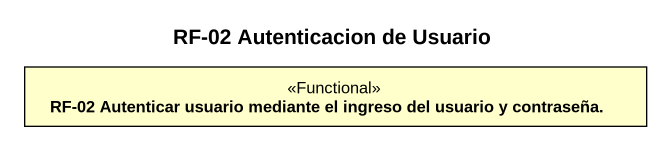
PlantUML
@startuml
title RF-02 Autenticacion de Usuario
hide circle
hide empty members
class "RF-02 Autenticar usuario mediante el ingreso del usuario y contraseña." as RF_02_Autenticar_usuario <<Functional>>
@enduml
